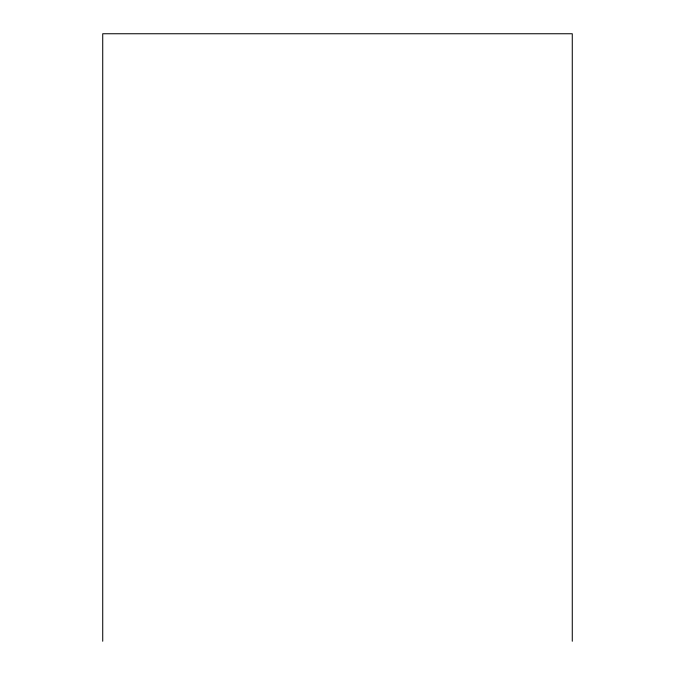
<?xml version="1.0" encoding="UTF-8"?>
<svg xmlns="http://www.w3.org/2000/svg" width="675" height="675" viewBox="0 0 675 675"><rect width="100%" height="100%" fill="white"/><g stroke="black" fill="none" stroke-linecap="round" stroke-linejoin="round"><path stroke-width="1.01" d="M572.273 641.25L572.273 33.75L102.727 33.75L102.727 641.25"/></g></svg>
